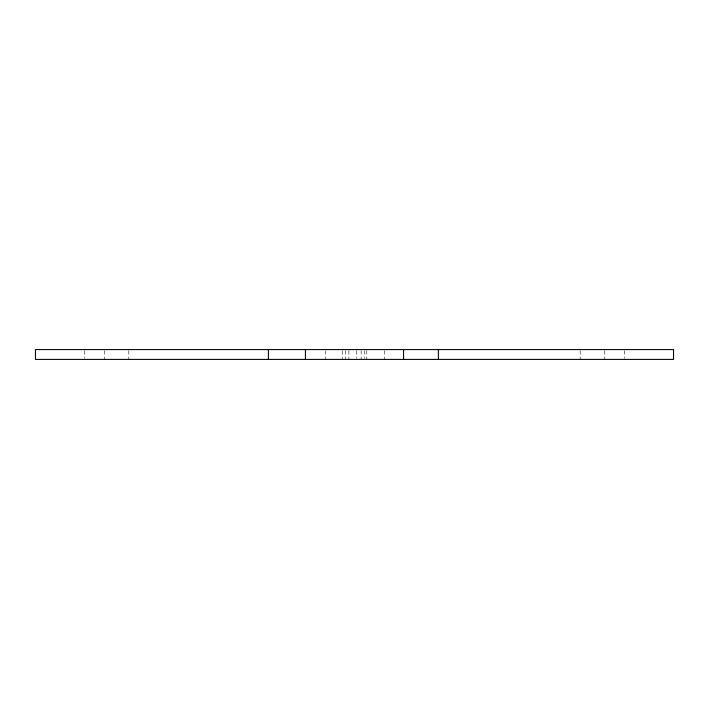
<?xml version="1.0" encoding="UTF-8"?>
<svg xmlns="http://www.w3.org/2000/svg" width="709" height="709" viewBox="0 0 709 709"><rect width="100%" height="100%" fill="white"/><g stroke="black" fill="none" stroke-linecap="round" stroke-linejoin="round"><path stroke-width="0.53" stroke-dasharray="3.54 2.66" d="M624.469 350.68L624.469 358.32M604.742 350.68L604.742 359.41M580.201 350.68L580.201 359.41M384.42 350.68L384.42 359.41M366.775 350.68L366.775 359.41M364.559 350.68L364.559 358.32M361.173 350.68L361.173 359.41M356.716 350.68L356.716 358.32M348.872 350.68L348.872 359.41M345.575 350.68L345.575 359.41M342.225 350.68L342.225 359.41M325.67 350.68L325.67 359.41M128.799 350.68L128.799 359.41M104.258 350.68L104.258 359.41M84.531 350.68L84.531 358.32"/><path stroke-width="1.06" d="M438.384 349.59L438.384 359.41M403.581 349.59L403.581 359.41M305.419 349.59L305.419 359.41M268.392 349.59L268.392 359.41M673.55 349.59L35.45 349.59L35.45 359.41L673.55 359.41L673.55 349.59"/></g></svg>
